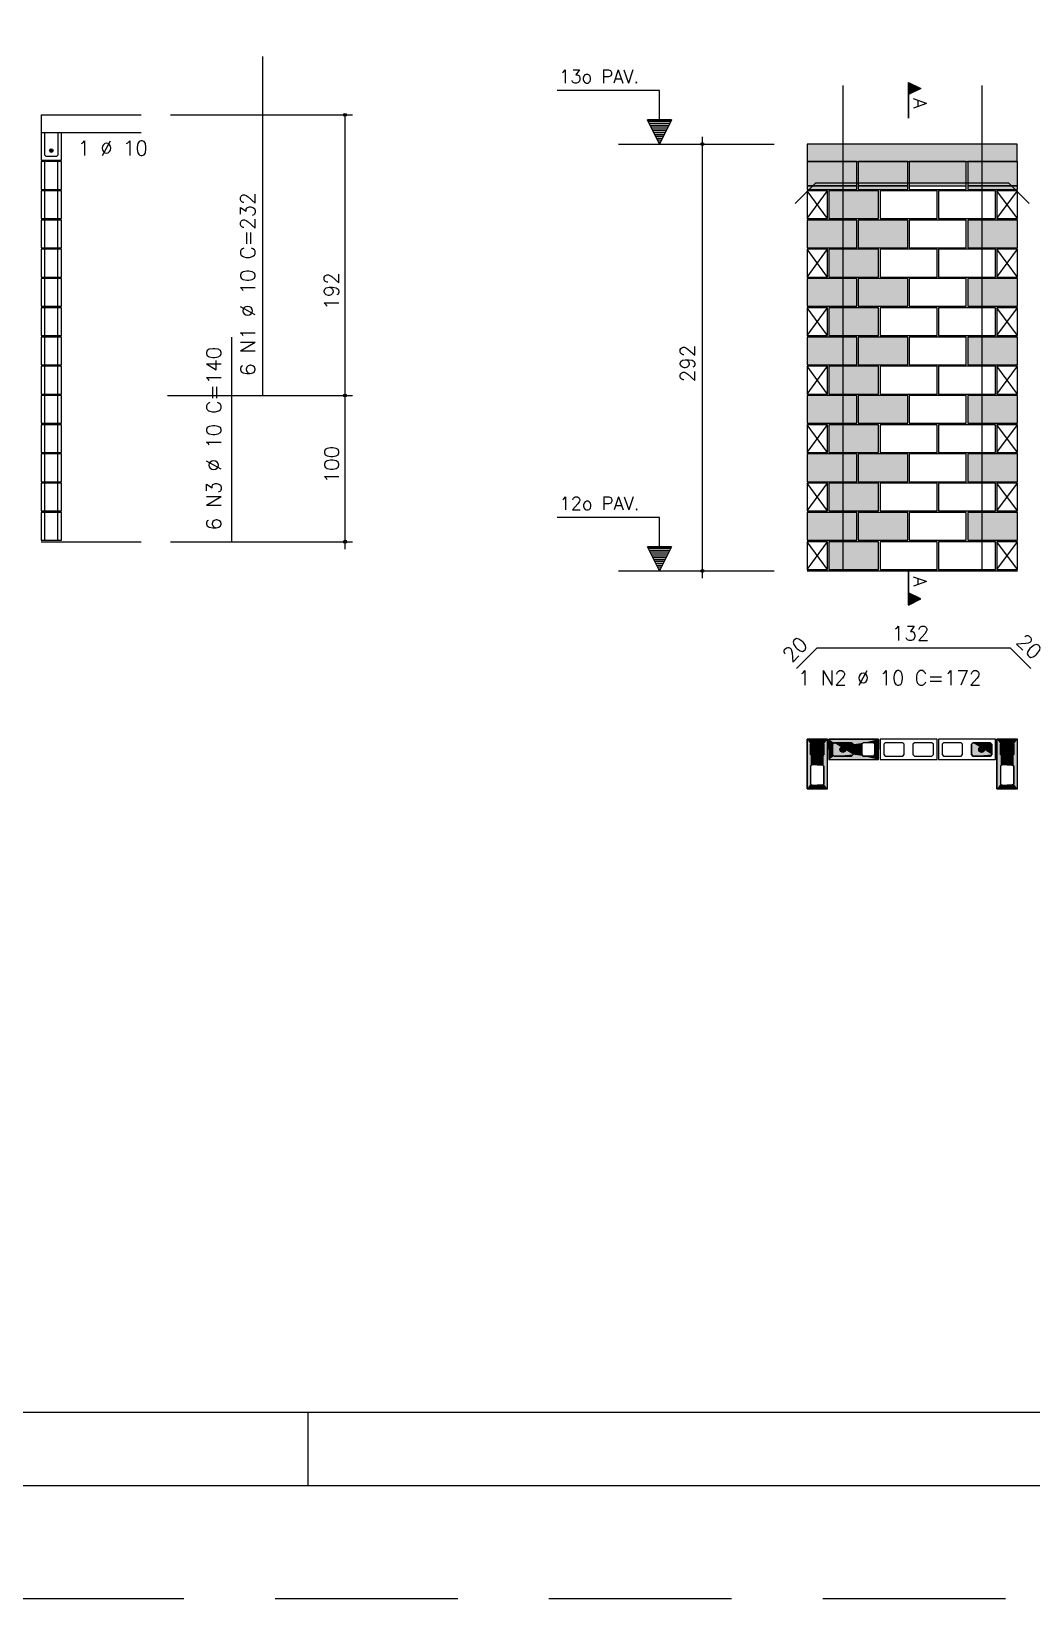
# Model space of a CAD drawing. Extents: x -1.9 to 86, y -1.5 to 61.
# Drawn here: x 17.22 to 30.91, y -1.55 to 19.89 of the extents above; entities that cross this region are included whole.
import ezdxf

# ---------------------------------------------------------------- set-up
doc = ezdxf.new("R2010")
doc.units = 0
doc.header["$MEASUREMENT"] = 0
doc.linetypes.add('HIDDEN', pattern=[0.375, 0.25, -0.125])
doc.layers.get('0').update_dxf_attribs({"linetype": 'CONTINUOUS'})
doc.layers.get('Defpoints').update_dxf_attribs({"linetype": 'CONTINUOUS'})
for name, color, linetype in [('ARQ_FOLHA', 7, 'CONTINUOUS'), ('PENA_01', 1, 'CONTINUOUS'), ('PENA_02', 2, 'CONTINUOUS'), ('PENA_03', 3, 'CONTINUOUS'), ('PENA_05', 5, 'CONTINUOUS'), ('PENA_09', 254, 'CONTINUOUS'), ('PENA_11', 252, 'CONTINUOUS'), ('PENA_21', 100, 'CONTINUOUS')]:
    doc.layers.add(name, color=color, linetype=linetype)
doc.styles.get("Standard").update_dxf_attribs({"font": 'ROMANS.SHX'})

# ---------------------------------------------------------------- blocks, each defined once
blk = doc.blocks.new('FOLHA A1 - 841 X 594')
at = {"layer": 'ARQ_FOLHA', "color": 1}
blk.add_line((-631, 10), (-631, 0), dxfattribs=at)
for points in [[(-841, 0), (0, 0), (0, 594), (-841, 594)], [(-816, 10), (-10, 10), (-10, 584), (-816, 584)]]:
    blk.add_lwpolyline(points, close=True, dxfattribs=at)
at = {"layer": 'Defpoints', "color": 8, "linetype": 'HIDDEN', "ltscale": 100}
blk.add_lwpolyline([(-860.5, 609.5), (-860.5, -15.5), (19.5, -15.5), (19.5, 609.5)], close=True, dxfattribs=at)
blk = doc.blocks.new('*U24')
blk.add_blockref('FOLHA A1 - 841 X 594', (0, 0))

msp = doc.modelspace()

# ---------------------------------------------------------------- linework, layer by layer
at = {"layer": 'PENA_01', "linetype": 'Continuous'}
for p, q in [((25.252842, 18.352325), (27.383706, 18.352325)), ((27.831198, 17.782325), (28.511198, 17.782325)), ((28.531198, 17.782325), (29.211198, 17.782325)), ((29.231198, 17.782325), (30.011198, 17.782325)), ((30.031198, 17.782325), (30.711198, 17.782325)), ((25.252842, 12.512325), (27.383706, 12.512325))]:
    msp.add_line(p, q, dxfattribs=at)
for points in [[(27.881198, 10.140486), (27.881198, 10.000486), (27.901198, 9.980486), (28.041198, 9.980486), (28.061198, 10.000486), (28.061198, 10.140486), (28.041198, 10.160486), (27.901198, 10.160486), (27.881198, 10.140486)], [(28.441198, 10.160486), (28.201198, 10.160486), (28.181198, 10.140486), (28.181198, 10.000486), (28.201198, 9.980486), (28.441198, 9.980486), (28.461198, 10.000486), (28.461198, 10.140486), (28.441198, 10.160486)], [(28.741198, 10.160486), (28.601198, 10.160486), (28.581198, 10.140486), (28.581198, 10.000486), (28.601198, 9.980486), (28.741198, 9.980486), (28.761198, 10.000486), (28.761198, 10.140486), (28.741198, 10.160486)], [(29.161198, 10.140486), (29.141198, 10.160486), (28.901198, 10.160486), (28.881198, 10.140486), (28.881198, 10.000486), (28.901198, 9.980486), (29.141198, 9.980486), (29.161198, 10.000486), (29.161198, 10.140486)], [(29.561198, 10.140486), (29.541198, 10.160486), (29.301198, 10.160486), (29.281198, 10.140486), (29.281198, 10.000486), (29.301198, 9.980486), (29.541198, 9.980486), (29.561198, 10.000486), (29.561198, 10.140486)], [(29.961198, 10.140486), (29.941198, 10.160486), (29.701198, 10.160486), (29.681198, 10.140486), (29.681198, 10.000486), (29.701198, 9.980486), (29.941198, 9.980486), (29.961198, 10.000486), (29.961198, 10.140486)], [(30.361198, 10.140486), (30.341198, 10.160486), (30.101198, 10.160486), (30.081198, 10.140486), (30.081198, 10.000486), (30.101198, 9.980486), (30.341198, 9.980486), (30.361198, 10.000486), (30.361198, 10.140486)], [(30.481198, 10.140486), (30.481198, 10.000486), (30.501198, 9.980486), (30.641198, 9.980486), (30.661198, 10.000486), (30.661198, 10.140486), (30.641198, 10.160486), (30.501198, 10.160486), (30.481198, 10.140486)], [(27.881198, 9.840486), (27.881198, 9.600486), (27.901198, 9.580486), (28.041198, 9.580486), (28.061198, 9.600486), (28.061198, 9.840486), (28.041198, 9.860486), (27.901198, 9.860486), (27.881198, 9.840486)], [(30.481198, 9.840486), (30.481198, 9.600486), (30.501198, 9.580486), (30.641198, 9.580486), (30.661198, 9.600486), (30.661198, 9.840486), (30.641198, 9.860486), (30.501198, 9.860486), (30.481198, 9.840486)]]:
    msp.add_lwpolyline(points, dxfattribs=at)
at = {"layer": 'PENA_02', "linetype": 'Continuous'}
for p, q in [((28.111198, 17.712325), (27.831198, 17.712325)), ((27.831198, 17.712325), (27.831198, 17.332325)), ((28.111198, 17.332325), (28.111198, 17.712325)), ((30.711198, 17.712325), (30.431198, 17.712325)), ((30.431198, 17.712325), (30.431198, 17.332325)), ((30.711198, 17.332325), (30.711198, 17.712325)), ((27.831198, 17.332325), (28.111198, 17.332325)), ((30.431198, 17.332325), (30.711198, 17.332325)), ((28.111198, 16.912325), (27.831198, 16.912325)), ((27.831198, 16.912325), (27.831198, 16.532325)), ((28.111198, 16.532325), (28.111198, 16.912325)), ((30.711198, 16.912325), (30.431198, 16.912325)), ((30.431198, 16.912325), (30.431198, 16.532325)), ((30.711198, 16.532325), (30.711198, 16.912325)), ((27.831198, 16.532325), (28.111198, 16.532325)), ((30.431198, 16.532325), (30.711198, 16.532325)), ((28.111198, 16.112325), (27.831198, 16.112325)), ((27.831198, 16.112325), (27.831198, 15.732325)), ((28.111198, 15.732325), (28.111198, 16.112325)), ((30.711198, 16.112325), (30.431198, 16.112325)), ((30.431198, 16.112325), (30.431198, 15.732325)), ((30.711198, 15.732325), (30.711198, 16.112325)), ((27.831198, 15.732325), (28.111198, 15.732325)), ((30.431198, 15.732325), (30.711198, 15.732325)), ((28.111198, 15.312325), (27.831198, 15.312325)), ((27.831198, 15.312325), (27.831198, 14.932325)), ((28.111198, 14.932325), (28.111198, 15.312325)), ((30.711198, 15.312325), (30.431198, 15.312325)), ((30.431198, 15.312325), (30.431198, 14.932325)), ((30.711198, 14.932325), (30.711198, 15.312325)), ((27.831198, 14.932325), (28.111198, 14.932325)), ((30.431198, 14.932325), (30.711198, 14.932325)), ((28.111198, 14.512325), (27.831198, 14.512325)), ((27.831198, 14.512325), (27.831198, 14.132325)), ((28.111198, 14.132325), (28.111198, 14.512325)), ((30.711198, 14.512325), (30.431198, 14.512325)), ((30.431198, 14.512325), (30.431198, 14.132325)), ((30.711198, 14.132325), (30.711198, 14.512325)), ((27.831198, 14.132325), (28.111198, 14.132325)), ((30.431198, 14.132325), (30.711198, 14.132325)), ((28.111198, 13.712325), (27.831198, 13.712325)), ((27.831198, 13.712325), (27.831198, 13.332325)), ((28.111198, 13.332325), (28.111198, 13.712325)), ((30.711198, 13.712325), (30.431198, 13.712325)), ((30.431198, 13.712325), (30.431198, 13.332325)), ((30.711198, 13.332325), (30.711198, 13.712325)), ((27.831198, 13.332325), (28.111198, 13.332325)), ((30.431198, 13.332325), (30.711198, 13.332325)), ((28.111198, 12.912325), (27.831198, 12.912325)), ((27.831198, 12.912325), (27.831198, 12.532325)), ((28.111198, 12.532325), (28.111198, 12.912325)), ((30.711198, 12.912325), (30.431198, 12.912325)), ((30.431198, 12.912325), (30.431198, 12.532325)), ((30.711198, 12.532325), (30.711198, 12.912325)), ((27.831198, 12.532325), (28.111198, 12.532325)), ((27.831198, 12.512325), (30.711198, 12.512325)), ((30.431198, 12.532325), (30.711198, 12.532325))]:
    msp.add_line(p, q, dxfattribs=at)
for points in [[(27.831198, 18.112325), (30.708246, 18.112325), (30.708246, 18.352325), (27.831198, 18.352325), (27.831198, 18.112325)], [(27.831198, 17.732325), (28.511198, 17.732325), (28.511198, 18.112325), (27.831198, 18.112325), (27.831198, 17.732325)], [(28.531198, 17.732325), (29.211198, 17.732325), (29.211198, 18.112325), (28.531198, 18.112325), (28.531198, 17.732325)], [(29.231198, 17.732325), (30.011198, 17.732325), (30.011198, 18.112325), (29.231198, 18.112325), (29.231198, 17.732325)], [(30.031198, 17.732325), (30.711198, 17.732325), (30.711198, 18.112325), (30.031198, 18.112325), (30.031198, 17.732325)], [(28.131198, 17.332325), (28.811198, 17.332325), (28.811198, 17.712325), (28.131198, 17.712325), (28.131198, 17.332325)], [(28.831198, 17.332325), (29.611198, 17.332325), (29.611198, 17.712325), (28.831198, 17.712325), (28.831198, 17.332325)], [(29.631198, 17.332325), (30.411198, 17.332325), (30.411198, 17.712325), (29.631198, 17.712325), (29.631198, 17.332325)], [(27.831198, 16.932325), (28.511198, 16.932325), (28.511198, 17.312325), (27.831198, 17.312325), (27.831198, 16.932325)], [(28.531198, 16.932325), (29.211198, 16.932325), (29.211198, 17.312325), (28.531198, 17.312325), (28.531198, 16.932325)], [(29.231198, 16.932325), (30.011198, 16.932325), (30.011198, 17.312325), (29.231198, 17.312325), (29.231198, 16.932325)], [(30.031198, 16.932325), (30.711198, 16.932325), (30.711198, 17.312325), (30.031198, 17.312325), (30.031198, 16.932325)], [(28.131198, 16.532325), (28.811198, 16.532325), (28.811198, 16.912325), (28.131198, 16.912325), (28.131198, 16.532325)], [(28.831198, 16.532325), (29.611198, 16.532325), (29.611198, 16.912325), (28.831198, 16.912325), (28.831198, 16.532325)], [(29.631198, 16.532325), (30.411198, 16.532325), (30.411198, 16.912325), (29.631198, 16.912325), (29.631198, 16.532325)], [(27.831198, 16.132325), (28.511198, 16.132325), (28.511198, 16.512325), (27.831198, 16.512325), (27.831198, 16.132325)], [(28.531198, 16.132325), (29.211198, 16.132325), (29.211198, 16.512325), (28.531198, 16.512325), (28.531198, 16.132325)], [(29.231198, 16.132325), (30.011198, 16.132325), (30.011198, 16.512325), (29.231198, 16.512325), (29.231198, 16.132325)], [(30.031198, 16.132325), (30.711198, 16.132325), (30.711198, 16.512325), (30.031198, 16.512325), (30.031198, 16.132325)], [(28.131198, 15.732325), (28.811198, 15.732325), (28.811198, 16.112325), (28.131198, 16.112325), (28.131198, 15.732325)], [(28.831198, 15.732325), (29.611198, 15.732325), (29.611198, 16.112325), (28.831198, 16.112325), (28.831198, 15.732325)], [(29.631198, 15.732325), (30.411198, 15.732325), (30.411198, 16.112325), (29.631198, 16.112325), (29.631198, 15.732325)], [(27.831198, 15.332325), (28.511198, 15.332325), (28.511198, 15.712325), (27.831198, 15.712325), (27.831198, 15.332325)], [(28.531198, 15.332325), (29.211198, 15.332325), (29.211198, 15.712325), (28.531198, 15.712325), (28.531198, 15.332325)], [(29.231198, 15.332325), (30.011198, 15.332325), (30.011198, 15.712325), (29.231198, 15.712325), (29.231198, 15.332325)], [(30.031198, 15.332325), (30.711198, 15.332325), (30.711198, 15.712325), (30.031198, 15.712325), (30.031198, 15.332325)], [(28.131198, 14.932325), (28.811198, 14.932325), (28.811198, 15.312325), (28.131198, 15.312325), (28.131198, 14.932325)], [(28.831198, 14.932325), (29.611198, 14.932325), (29.611198, 15.312325), (28.831198, 15.312325), (28.831198, 14.932325)], [(29.631198, 14.932325), (30.411198, 14.932325), (30.411198, 15.312325), (29.631198, 15.312325), (29.631198, 14.932325)], [(27.831198, 14.532325), (28.511198, 14.532325), (28.511198, 14.912325), (27.831198, 14.912325), (27.831198, 14.532325)], [(28.531198, 14.532325), (29.211198, 14.532325), (29.211198, 14.912325), (28.531198, 14.912325), (28.531198, 14.532325)], [(29.231198, 14.532325), (30.011198, 14.532325), (30.011198, 14.912325), (29.231198, 14.912325), (29.231198, 14.532325)], [(30.031198, 14.532325), (30.711198, 14.532325), (30.711198, 14.912325), (30.031198, 14.912325), (30.031198, 14.532325)], [(28.131198, 14.132325), (28.811198, 14.132325), (28.811198, 14.512325), (28.131198, 14.512325), (28.131198, 14.132325)], [(28.831198, 14.132325), (29.611198, 14.132325), (29.611198, 14.512325), (28.831198, 14.512325), (28.831198, 14.132325)], [(29.631198, 14.132325), (30.411198, 14.132325), (30.411198, 14.512325), (29.631198, 14.512325), (29.631198, 14.132325)], [(27.831198, 13.732325), (28.511198, 13.732325), (28.511198, 14.112325), (27.831198, 14.112325), (27.831198, 13.732325)], [(28.531198, 13.732325), (29.211198, 13.732325), (29.211198, 14.112325), (28.531198, 14.112325), (28.531198, 13.732325)], [(29.231198, 13.732325), (30.011198, 13.732325), (30.011198, 14.112325), (29.231198, 14.112325), (29.231198, 13.732325)], [(30.031198, 13.732325), (30.711198, 13.732325), (30.711198, 14.112325), (30.031198, 14.112325), (30.031198, 13.732325)], [(28.131198, 13.332325), (28.811198, 13.332325), (28.811198, 13.712325), (28.131198, 13.712325), (28.131198, 13.332325)], [(28.831198, 13.332325), (29.611198, 13.332325), (29.611198, 13.712325), (28.831198, 13.712325), (28.831198, 13.332325)], [(29.631198, 13.332325), (30.411198, 13.332325), (30.411198, 13.712325), (29.631198, 13.712325), (29.631198, 13.332325)], [(27.831198, 12.932325), (28.511198, 12.932325), (28.511198, 13.312325), (27.831198, 13.312325), (27.831198, 12.932325)], [(28.531198, 12.932325), (29.211198, 12.932325), (29.211198, 13.312325), (28.531198, 13.312325), (28.531198, 12.932325)], [(29.231198, 12.932325), (30.011198, 12.932325), (30.011198, 13.312325), (29.231198, 13.312325), (29.231198, 12.932325)], [(30.031198, 12.932325), (30.711198, 12.932325), (30.711198, 13.312325), (30.031198, 13.312325), (30.031198, 12.932325)], [(28.131198, 12.532325), (28.811198, 12.532325), (28.811198, 12.912325), (28.131198, 12.912325), (28.131198, 12.532325)], [(28.831198, 12.532325), (29.611198, 12.532325), (29.611198, 12.912325), (28.831198, 12.912325), (28.831198, 12.532325)], [(29.631198, 12.532325), (30.411198, 12.532325), (30.411198, 12.912325), (29.631198, 12.912325), (29.631198, 12.532325)], [(27.831198, 10.210486), (27.831198, 9.530486), (28.111198, 9.530486), (28.111198, 10.210486), (27.831198, 10.210486)], [(28.811198, 10.210486), (28.131198, 10.210486), (28.131198, 9.930486), (28.811198, 9.930486), (28.811198, 10.210486)], [(29.611198, 10.210486), (28.831198, 10.210486), (28.831198, 9.930486), (29.611198, 9.930486), (29.611198, 10.210486)], [(30.411198, 10.210486), (29.631198, 10.210486), (29.631198, 9.930486), (30.411198, 9.930486), (30.411198, 10.210486)], [(30.431198, 10.210486), (30.431198, 9.530486), (30.711198, 9.530486), (30.711198, 10.210486), (30.431198, 10.210486)]]:
    msp.add_lwpolyline(points, dxfattribs=at)
for centre, radius in [((21.509159, 18.752325), 0.02), ((21.509159, 18.752325), 0.01), ((26.398988, 18.352325), 0.02), ((26.398988, 18.352325), 0.01), ((21.509159, 14.912325), 0.02), ((21.509159, 14.912325), 0.01), ((21.509159, 12.912325), 0.02), ((21.509159, 12.912325), 0.01), ((26.398988, 12.512325), 0.02), ((26.398988, 12.512325), 0.01)]:
    msp.add_circle(centre, radius, dxfattribs=at)
at = {"layer": 'PENA_03', "linetype": 'Continuous'}
for p, q in [((25.811841, 19.084191), (24.411841, 19.084191)), ((25.811841, 18.684191), (25.811841, 19.084191)), ((25.813241, 18.684191), (25.813241, 19.085591)), ((29.221198, 18.708682), (29.221198, 19.195064)), ((29.221198, 19.195064), (29.387131, 19.112098)), ((29.221893, 19.193936), (29.38557, 19.112098)), ((29.387131, 19.112098), (29.221893, 19.029479)), ((29.221894, 19.193936), (29.221894, 19.030259)), ((29.38557, 19.112098), (29.221894, 19.030259)), ((29.233962, 19.188682), (29.233962, 19.035513)), ((29.246726, 19.1823), (29.246726, 19.041895)), ((29.25949, 19.175918), (29.25949, 19.048277)), ((29.272254, 19.169536), (29.272254, 19.054659)), ((29.285018, 19.163154), (29.285018, 19.061041)), ((29.297782, 19.156772), (29.297782, 19.067423)), ((29.310546, 19.15039), (29.310546, 19.073805)), ((29.32331, 19.144008), (29.32331, 19.080187)), ((29.336074, 19.137626), (29.336074, 19.086569)), ((29.348838, 19.131244), (29.348838, 19.092951)), ((29.361603, 19.124862), (29.361603, 19.099333)), ((29.374367, 19.11848), (29.374367, 19.105716)), ((29.221894, 19.029479), (29.221894, 18.708682)), ((17.349164, 18.752325), (17.349164, 18.132325)), ((17.349164, 18.752325), (18.719843, 18.752325)), ((19.119843, 18.752325), (21.609159, 18.752325)), ((21.509159, 12.811793), (21.509159, 18.752325)), ((25.812541, 18.352325), (25.646608, 18.684191)), ((25.646608, 18.684191), (25.811841, 18.684191)), ((25.812541, 18.355447), (25.648864, 18.682799)), ((25.976217, 18.682799), (25.648864, 18.682799)), ((25.96571, 18.658663), (25.659371, 18.658663)), ((25.978474, 18.684191), (25.812541, 18.352325)), ((25.976217, 18.6828), (25.812541, 18.355447)), ((25.813241, 18.684191), (25.978474, 18.684191)), ((17.349164, 18.512325), (18.719843, 18.512325)), ((25.952946, 18.633135), (25.672136, 18.633135)), ((25.940182, 18.607607), (25.6849, 18.607607)), ((25.927417, 18.582079), (25.697664, 18.582079)), ((25.914653, 18.55655), (25.710428, 18.55655)), ((25.901889, 18.531022), (25.723192, 18.531022)), ((25.889125, 18.505494), (25.735956, 18.505494)), ((25.876361, 18.479966), (25.74872, 18.479966)), ((25.863597, 18.454438), (25.761484, 18.454438)), ((26.398988, 12.411793), (26.398988, 18.452325)), ((25.850833, 18.42891), (25.774248, 18.42891)), ((25.838069, 18.403381), (25.787012, 18.403381)), ((25.825305, 18.377853), (25.799777, 18.377853)), ((17.399164, 17.732325), (17.399164, 18.112325)), ((17.579164, 17.732325), (17.579164, 18.112325)), ((17.399164, 17.332325), (17.399164, 17.712325)), ((17.579164, 17.332325), (17.579164, 17.712325)), ((27.831198, 17.332325), (28.111198, 17.712325)), ((28.111198, 17.332325), (27.831198, 17.712325)), ((30.431198, 17.332325), (30.711198, 17.712325)), ((30.711198, 17.332325), (30.431198, 17.712325)), ((17.399164, 16.932325), (17.399164, 17.312325)), ((17.579164, 16.932325), (17.579164, 17.312325)), ((17.399164, 16.532325), (17.399164, 16.912325)), ((17.579164, 16.532325), (17.579164, 16.912325)), ((27.831198, 16.532325), (28.111198, 16.912325)), ((28.111198, 16.532325), (27.831198, 16.912325)), ((30.431198, 16.532325), (30.711198, 16.912325)), ((30.711198, 16.532325), (30.431198, 16.912325)), ((17.399164, 16.132325), (17.399164, 16.512325)), ((17.579164, 16.132325), (17.579164, 16.512325)), ((17.399164, 15.732325), (17.399164, 16.112325)), ((17.579164, 15.732325), (17.579164, 16.112325)), ((27.831198, 15.732325), (28.111198, 16.112325)), ((28.111198, 15.732325), (27.831198, 16.112325)), ((30.431198, 15.732325), (30.711198, 16.112325)), ((30.711198, 15.732325), (30.431198, 16.112325)), ((17.399164, 15.332325), (17.399164, 15.712325)), ((17.579164, 15.332325), (17.579164, 15.712325)), ((17.399164, 14.932325), (17.399164, 15.312325)), ((17.579164, 14.932325), (17.579164, 15.312325)), ((27.831198, 14.932325), (28.111198, 15.312325)), ((28.111198, 14.932325), (27.831198, 15.312325)), ((30.431198, 14.932325), (30.711198, 15.312325)), ((30.711198, 14.932325), (30.431198, 15.312325)), ((17.399164, 14.532325), (17.399164, 14.912325)), ((17.579164, 14.532325), (17.579164, 14.912325)), ((19.077912, 14.912325), (21.609159, 14.912325)), ((17.399164, 14.132325), (17.399164, 14.512325)), ((17.579164, 14.132325), (17.579164, 14.512325)), ((27.831198, 14.132325), (28.111198, 14.512325)), ((28.111198, 14.132325), (27.831198, 14.512325)), ((30.431198, 14.132325), (30.711198, 14.512325)), ((30.711198, 14.132325), (30.431198, 14.512325)), ((17.399164, 13.732325), (17.399164, 14.112325)), ((17.579164, 13.732325), (17.579164, 14.112325)), ((17.399164, 13.332325), (17.399164, 13.712325)), ((17.579164, 13.332325), (17.579164, 13.712325)), ((27.831198, 13.332325), (28.111198, 13.712325)), ((28.111198, 13.332325), (27.831198, 13.712325)), ((30.431198, 13.332325), (30.711198, 13.712325)), ((30.711198, 13.332325), (30.431198, 13.712325)), ((17.399164, 12.932325), (17.399164, 13.312325)), ((17.579164, 12.932325), (17.579164, 13.312325)), ((25.811841, 13.244191), (24.411841, 13.244191)), ((25.811841, 12.844191), (25.811841, 13.244191)), ((25.813241, 12.844191), (25.813241, 13.245591)), ((17.349164, 12.912325), (18.719843, 12.912325)), ((19.119843, 12.912325), (21.609159, 12.912325)), ((27.831198, 12.532325), (28.111198, 12.912325)), ((28.111198, 12.532325), (27.831198, 12.912325)), ((30.431198, 12.532325), (30.711198, 12.912325)), ((30.711198, 12.532325), (30.431198, 12.912325)), ((25.812541, 12.512325), (25.646608, 12.844191)), ((25.646608, 12.844191), (25.811841, 12.844191)), ((25.812541, 12.515447), (25.648864, 12.842799)), ((25.976217, 12.842799), (25.648864, 12.842799)), ((25.96571, 12.818663), (25.659371, 12.818663)), ((25.952946, 12.793135), (25.672136, 12.793135)), ((25.940182, 12.767607), (25.6849, 12.767607)), ((25.927417, 12.742079), (25.697664, 12.742079)), ((25.914653, 12.71655), (25.710428, 12.71655)), ((25.901889, 12.691022), (25.723192, 12.691022)), ((25.889125, 12.665494), (25.735956, 12.665494)), ((25.978474, 12.844191), (25.812541, 12.512325)), ((25.976217, 12.8428), (25.812541, 12.515447)), ((25.813241, 12.844191), (25.978474, 12.844191)), ((25.876361, 12.639966), (25.74872, 12.639966)), ((25.863597, 12.614438), (25.761484, 12.614438)), ((25.850833, 12.58891), (25.774248, 12.58891)), ((25.838069, 12.563381), (25.787012, 12.563381)), ((25.825305, 12.537853), (25.799777, 12.537853)), ((29.221198, 12.532325), (29.221198, 12.045943)), ((29.221894, 12.211528), (29.221894, 12.532325)), ((29.221198, 12.045943), (29.387131, 12.128909)), ((29.387131, 12.128909), (29.221893, 12.211528)), ((29.221893, 12.047071), (29.38557, 12.128909)), ((29.221894, 12.047071), (29.221894, 12.210748)), ((29.38557, 12.128909), (29.221894, 12.210748)), ((29.233962, 12.052325), (29.233962, 12.205494)), ((29.246726, 12.058707), (29.246726, 12.199112)), ((29.25949, 12.065089), (29.25949, 12.19273)), ((29.272254, 12.071471), (29.272254, 12.186348)), ((29.285018, 12.077853), (29.285018, 12.179966)), ((29.297782, 12.084235), (29.297782, 12.173584)), ((29.310546, 12.090617), (29.310546, 12.167202)), ((29.32331, 12.096999), (29.32331, 12.16082)), ((29.336074, 12.103381), (29.336074, 12.154438)), ((29.348838, 12.109763), (29.348838, 12.148056)), ((29.361603, 12.116145), (29.361603, 12.141674)), ((29.374367, 12.122527), (29.374367, 12.135291))]:
    msp.add_line(p, q, dxfattribs=at)
for points in [[(17.349164, 18.132325), (17.629164, 18.132325), (17.629164, 18.512325)], [(17.579164, 18.512325), (17.579164, 18.202325), (17.559164, 18.182325), (17.419164, 18.182325), (17.399164, 18.202325), (17.399164, 18.512325)], [(17.349164, 17.732325), (17.629164, 17.732325), (17.629164, 18.112325), (17.349164, 18.112325), (17.349164, 17.732325)], [(17.349164, 17.332325), (17.629164, 17.332325), (17.629164, 17.712325), (17.349164, 17.712325), (17.349164, 17.332325)], [(17.349164, 16.932325), (17.629164, 16.932325), (17.629164, 17.312325), (17.349164, 17.312325), (17.349164, 16.932325)], [(17.349164, 16.532325), (17.629164, 16.532325), (17.629164, 16.912325), (17.349164, 16.912325), (17.349164, 16.532325)], [(17.349164, 16.132325), (17.629164, 16.132325), (17.629164, 16.512325), (17.349164, 16.512325), (17.349164, 16.132325)], [(17.349164, 15.732325), (17.629164, 15.732325), (17.629164, 16.112325), (17.349164, 16.112325), (17.349164, 15.732325)], [(17.349164, 15.332325), (17.629164, 15.332325), (17.629164, 15.712325), (17.349164, 15.712325), (17.349164, 15.332325)], [(17.349164, 14.932325), (17.629164, 14.932325), (17.629164, 15.312325), (17.349164, 15.312325), (17.349164, 14.932325)], [(17.349164, 14.532325), (17.629164, 14.532325), (17.629164, 14.912325), (17.349164, 14.912325), (17.349164, 14.532325)], [(17.349164, 14.132325), (17.629164, 14.132325), (17.629164, 14.512325), (17.349164, 14.512325), (17.349164, 14.132325)], [(17.349164, 13.732325), (17.629164, 13.732325), (17.629164, 14.112325), (17.349164, 14.112325), (17.349164, 13.732325)], [(17.349164, 13.332325), (17.629164, 13.332325), (17.629164, 13.712325), (17.349164, 13.712325), (17.349164, 13.332325)], [(17.349164, 12.932325), (17.629164, 12.932325), (17.629164, 13.312325), (17.349164, 13.312325), (17.349164, 12.932325)], [(28.041198, 10.160486), (28.061198, 10.140486), (28.061198, 10.000486), (28.041198, 9.980486), (27.901198, 9.980486), (27.881198, 10.000486), (27.881198, 10.140486), (27.901198, 10.160486), (28.041198, 10.160486)], [(28.461198, 10.000486), (28.441198, 9.980486), (28.201198, 9.980486), (28.181198, 10.000486), (28.181198, 10.140486), (28.201198, 10.160486), (28.441198, 10.160486), (28.461198, 10.140486), (28.461198, 10.000486)], [(30.361198, 10.000486), (30.341198, 9.980486), (30.101198, 9.980486), (30.081198, 10.000486), (30.081198, 10.140486), (30.101198, 10.160486), (30.341198, 10.160486), (30.361198, 10.140486), (30.361198, 10.000486)], [(30.641198, 10.160486), (30.661198, 10.140486), (30.661198, 10.000486), (30.641198, 9.980486), (30.501198, 9.980486), (30.481198, 10.000486), (30.481198, 10.140486), (30.501198, 10.160486), (30.641198, 10.160486)]]:
    msp.add_lwpolyline(points, dxfattribs=at)
for centre, radius in [((17.488713, 18.263315), 0.025), ((27.971198, 10.070486), 0.04), ((28.321198, 10.070486), 0.04), ((30.221198, 10.070486), 0.04), ((30.571198, 10.070486), 0.04)]:
    msp.add_circle(centre, radius, dxfattribs=at)
for points in [[(17.513713, 18.263315), (17.476213, 18.284966), (17.46522, 18.271866)], [(17.513713, 18.263315), (17.46522, 18.271866), (17.46522, 18.254765)], [(17.513713, 18.263315), (17.46522, 18.254765), (17.476213, 18.241665)], [(17.513713, 18.263315), (17.493054, 18.287935), (17.476213, 18.284966)], [(17.513713, 18.263315), (17.476213, 18.241665), (17.493054, 18.238695)], [(17.513713, 18.263315), (17.507864, 18.279385), (17.493054, 18.287935)], [(17.513713, 18.263315), (17.493054, 18.238695), (17.507864, 18.247245)], [(17.513713, 18.263315), (17.507864, 18.247245), (17.513713, 18.263315)], [(28.011198, 10.070486), (27.951198, 10.105127), (27.93361, 10.084167)], [(28.011198, 10.070486), (27.93361, 10.084167), (27.93361, 10.056805)], [(28.011198, 10.070486), (27.978144, 10.109878), (27.951198, 10.105127)], [(28.011198, 10.070486), (28.00184, 10.096197), (27.978144, 10.109878)], [(28.361198, 10.070486), (28.301198, 10.105127), (28.28361, 10.084167)], [(28.361198, 10.070486), (28.28361, 10.084167), (28.28361, 10.056805)], [(28.361198, 10.070486), (28.328144, 10.109878), (28.301198, 10.105127)], [(28.361198, 10.070486), (28.35184, 10.096197), (28.328144, 10.109878)], [(30.261198, 10.070486), (30.201198, 10.105127), (30.18361, 10.084167)], [(30.261198, 10.070486), (30.18361, 10.084167), (30.18361, 10.056805)], [(30.261198, 10.070486), (30.228144, 10.109878), (30.201198, 10.105127)], [(30.261198, 10.070486), (30.25184, 10.096197), (30.228144, 10.109878)], [(30.611198, 10.070486), (30.551198, 10.105127), (30.53361, 10.084167)], [(30.611198, 10.070486), (30.53361, 10.084167), (30.53361, 10.056805)], [(30.611198, 10.070486), (30.578144, 10.109878), (30.551198, 10.105127)], [(30.611198, 10.070486), (30.60184, 10.096197), (30.578144, 10.109878)], [(28.011198, 10.070486), (27.93361, 10.056805), (27.951198, 10.035845)], [(28.011198, 10.070486), (27.951198, 10.035845), (27.978144, 10.031094)], [(28.011198, 10.070486), (27.978144, 10.031094), (28.00184, 10.044774)], [(28.011198, 10.070486), (28.00184, 10.044774), (28.011198, 10.070486)], [(28.361198, 10.070486), (28.28361, 10.056805), (28.301198, 10.035845)], [(28.361198, 10.070486), (28.301198, 10.035845), (28.328144, 10.031094)], [(28.361198, 10.070486), (28.328144, 10.031094), (28.35184, 10.044774)], [(28.361198, 10.070486), (28.35184, 10.044774), (28.361198, 10.070486)], [(30.261198, 10.070486), (30.18361, 10.056805), (30.201198, 10.035845)], [(30.261198, 10.070486), (30.201198, 10.035845), (30.228144, 10.031094)], [(30.261198, 10.070486), (30.228144, 10.031094), (30.25184, 10.044774)], [(30.261198, 10.070486), (30.25184, 10.044774), (30.261198, 10.070486)], [(30.611198, 10.070486), (30.53361, 10.056805), (30.551198, 10.035845)], [(30.611198, 10.070486), (30.551198, 10.035845), (30.578144, 10.031094)], [(30.611198, 10.070486), (30.578144, 10.031094), (30.60184, 10.044774)], [(30.611198, 10.070486), (30.60184, 10.044774), (30.611198, 10.070486)]]:
    msp.add_solid(points, dxfattribs=at)
at = {"layer": 'PENA_05', "linetype": 'Continuous'}
for p, q in [((20.385409, 14.909403), (20.385409, 19.552325)), ((27.668329, 17.539415), (27.951171, 17.822258)), ((27.951171, 17.822258), (30.591001, 17.822372)), ((30.591001, 17.822372), (30.873844, 17.539529)), ((19.959485, 12.912325), (19.959485, 15.712325)), ((27.688355, 11.175489), (27.971198, 11.458332)), ((27.971198, 11.458332), (30.611028, 11.458446)), ((30.611028, 11.458446), (30.893871, 11.175603))]:
    msp.add_line(p, q, dxfattribs=at)
for points in [[(28.322497, 19.152325), (28.322497, 12.512325)], [(30.222413, 19.152325), (30.222413, 12.512325)]]:
    msp.add_lwpolyline(points, dxfattribs=at)
at = {"layer": 'PENA_09', "linetype": 'Continuous'}
for points in [[(27.831198, 17.782325), (28.511198, 17.782325), (28.511198, 18.112325), (27.831198, 18.112325), (27.831198, 17.782325)], [(28.531198, 17.782325), (29.211198, 17.782325), (29.211198, 18.112325), (28.531198, 18.112325), (28.531198, 17.782325)], [(29.231198, 17.782325), (30.011198, 17.782325), (30.011198, 18.112325), (29.231198, 18.112325), (29.231198, 17.782325)], [(30.031198, 17.782325), (30.711198, 17.782325), (30.711198, 18.112325), (30.031198, 18.112325), (30.031198, 17.782325)]]:
    msp.add_lwpolyline(points, dxfattribs=at)
for points in [[(27.831198, 17.782325), (28.511198, 17.782325), (28.511198, 18.112325)], [(27.831198, 17.782325), (28.511198, 18.112325), (27.831198, 18.112325)], [(27.831198, 17.782325), (27.831198, 18.112325), (27.831198, 17.782325)], [(28.531198, 17.782325), (29.211198, 17.782325), (29.211198, 18.112325)], [(28.531198, 17.782325), (29.211198, 18.112325), (28.531198, 18.112325)], [(28.531198, 17.782325), (28.531198, 18.112325), (28.531198, 17.782325)], [(29.231198, 17.782325), (30.011198, 17.782325), (30.011198, 18.112325)], [(29.231198, 17.782325), (30.011198, 18.112325), (29.231198, 18.112325)], [(29.231198, 17.782325), (29.231198, 18.112325), (29.231198, 17.782325)], [(30.031198, 17.782325), (30.711198, 17.782325), (30.711198, 18.112325)], [(30.031198, 17.782325), (30.711198, 18.112325), (30.031198, 18.112325)], [(30.031198, 17.782325), (30.031198, 18.112325), (30.031198, 17.782325)]]:
    msp.add_solid(points, dxfattribs=at)
at = {"layer": 'PENA_11', "linetype": 'Continuous'}
for points in [[(27.831198, 18.112325), (30.708246, 18.112325), (30.708246, 18.352325)], [(27.831198, 18.112325), (30.708246, 18.352325), (27.831198, 18.352325)], [(27.831198, 18.112325), (27.831198, 18.352325), (27.831198, 18.112325)], [(28.041198, 10.160486), (27.901198, 9.980486), (27.881198, 10.000486)], [(28.041198, 10.160486), (27.881198, 10.000486), (27.881198, 10.140486)], [(28.041198, 10.160486), (27.881198, 10.140486), (27.901198, 10.160486)], [(28.041198, 10.160486), (28.041198, 9.980486), (27.901198, 9.980486)], [(28.041198, 10.160486), (27.901198, 10.160486), (28.041198, 10.160486)], [(28.041198, 10.160486), (28.061198, 10.140486), (28.061198, 10.000486)], [(28.041198, 10.160486), (28.061198, 10.000486), (28.041198, 9.980486)], [(28.461198, 10.000486), (28.181198, 10.140486), (28.201198, 10.160486)], [(28.461198, 10.000486), (28.181198, 10.000486), (28.181198, 10.140486)], [(28.461198, 10.000486), (28.201198, 10.160486), (28.441198, 10.160486)], [(28.461198, 10.000486), (28.441198, 10.160486), (28.461198, 10.140486)], [(28.461198, 10.000486), (28.461198, 10.140486), (28.461198, 10.000486)], [(30.361198, 10.000486), (30.081198, 10.140486), (30.101198, 10.160486)], [(30.361198, 10.000486), (30.081198, 10.000486), (30.081198, 10.140486)], [(30.361198, 10.000486), (30.101198, 10.160486), (30.341198, 10.160486)], [(30.361198, 10.000486), (30.341198, 10.160486), (30.361198, 10.140486)], [(30.361198, 10.000486), (30.361198, 10.140486), (30.361198, 10.000486)], [(30.641198, 10.160486), (30.501198, 9.980486), (30.481198, 10.000486)], [(30.641198, 10.160486), (30.481198, 10.000486), (30.481198, 10.140486)], [(30.641198, 10.160486), (30.481198, 10.140486), (30.501198, 10.160486)], [(30.641198, 10.160486), (30.641198, 9.980486), (30.501198, 9.980486)], [(30.641198, 10.160486), (30.501198, 10.160486), (30.641198, 10.160486)], [(30.641198, 10.160486), (30.661198, 10.140486), (30.661198, 10.000486)], [(30.641198, 10.160486), (30.661198, 10.000486), (30.641198, 9.980486)], [(28.461198, 10.000486), (28.201198, 9.980486), (28.181198, 10.000486)], [(28.461198, 10.000486), (28.441198, 9.980486), (28.201198, 9.980486)], [(30.361198, 10.000486), (30.101198, 9.980486), (30.081198, 10.000486)], [(30.361198, 10.000486), (30.341198, 9.980486), (30.101198, 9.980486)]]:
    msp.add_solid(points, dxfattribs=at)
at = {"layer": 'PENA_21', "linetype": 'Continuous'}
for points in [[(27.831198, 17.732325), (28.511198, 17.732325), (28.511198, 17.782325), (27.831198, 17.782325), (27.831198, 17.732325)], [(28.131198, 17.332325), (28.811198, 17.332325), (28.811198, 17.712325), (28.131198, 17.712325), (28.131198, 17.332325)], [(28.531198, 17.732325), (29.211198, 17.732325), (29.211198, 17.782325), (28.531198, 17.782325), (28.531198, 17.732325)], [(30.031198, 17.732325), (30.711198, 17.732325), (30.711198, 17.782325), (30.031198, 17.782325), (30.031198, 17.732325)], [(27.831198, 16.932325), (28.511198, 16.932325), (28.511198, 17.312325), (27.831198, 17.312325), (27.831198, 16.932325)], [(28.531198, 16.932325), (29.211198, 16.932325), (29.211198, 17.312325), (28.531198, 17.312325), (28.531198, 16.932325)], [(30.031198, 16.932325), (30.711198, 16.932325), (30.711198, 17.312325), (30.031198, 17.312325), (30.031198, 16.932325)], [(28.131198, 16.532325), (28.811198, 16.532325), (28.811198, 16.912325), (28.131198, 16.912325), (28.131198, 16.532325)], [(27.831198, 16.132325), (28.511198, 16.132325), (28.511198, 16.512325), (27.831198, 16.512325), (27.831198, 16.132325)], [(28.531198, 16.132325), (29.211198, 16.132325), (29.211198, 16.512325), (28.531198, 16.512325), (28.531198, 16.132325)], [(30.031198, 16.132325), (30.711198, 16.132325), (30.711198, 16.512325), (30.031198, 16.512325), (30.031198, 16.132325)], [(28.131198, 15.732325), (28.811198, 15.732325), (28.811198, 16.112325), (28.131198, 16.112325), (28.131198, 15.732325)], [(27.831198, 15.332325), (28.511198, 15.332325), (28.511198, 15.712325), (27.831198, 15.712325), (27.831198, 15.332325)], [(28.531198, 15.332325), (29.211198, 15.332325), (29.211198, 15.712325), (28.531198, 15.712325), (28.531198, 15.332325)], [(30.031198, 15.332325), (30.711198, 15.332325), (30.711198, 15.712325), (30.031198, 15.712325), (30.031198, 15.332325)], [(28.131198, 14.932325), (28.811198, 14.932325), (28.811198, 15.312325), (28.131198, 15.312325), (28.131198, 14.932325)], [(27.831198, 14.532325), (28.511198, 14.532325), (28.511198, 14.912325), (27.831198, 14.912325), (27.831198, 14.532325)], [(28.531198, 14.532325), (29.211198, 14.532325), (29.211198, 14.912325), (28.531198, 14.912325), (28.531198, 14.532325)], [(30.031198, 14.532325), (30.711198, 14.532325), (30.711198, 14.912325), (30.031198, 14.912325), (30.031198, 14.532325)], [(28.131198, 14.132325), (28.811198, 14.132325), (28.811198, 14.512325), (28.131198, 14.512325), (28.131198, 14.132325)], [(27.831198, 13.732325), (28.511198, 13.732325), (28.511198, 14.112325), (27.831198, 14.112325), (27.831198, 13.732325)], [(28.531198, 13.732325), (29.211198, 13.732325), (29.211198, 14.112325), (28.531198, 14.112325), (28.531198, 13.732325)], [(30.031198, 13.732325), (30.711198, 13.732325), (30.711198, 14.112325), (30.031198, 14.112325), (30.031198, 13.732325)], [(28.131198, 13.332325), (28.811198, 13.332325), (28.811198, 13.712325), (28.131198, 13.712325), (28.131198, 13.332325)], [(27.831198, 12.932325), (28.511198, 12.932325), (28.511198, 13.312325), (27.831198, 13.312325), (27.831198, 12.932325)], [(28.531198, 12.932325), (29.211198, 12.932325), (29.211198, 13.312325), (28.531198, 13.312325), (28.531198, 12.932325)], [(30.031198, 12.932325), (30.711198, 12.932325), (30.711198, 13.312325), (30.031198, 13.312325), (30.031198, 12.932325)], [(28.131198, 12.532325), (28.811198, 12.532325), (28.811198, 12.912325), (28.131198, 12.912325), (28.131198, 12.532325)], [(27.971198, 10.210486), (27.971198, 10.160486), (27.901198, 10.160486), (27.881198, 10.140486), (27.881198, 10.000486), (27.901198, 9.980486), (27.971198, 9.980486), (27.971198, 9.860486), (27.901198, 9.860486), (27.881198, 9.840486), (27.881198, 9.600486), (27.901198, 9.580486), (27.971198, 9.580486), (27.971198, 9.530486), (27.831198, 9.530486), (27.831198, 10.210486), (27.971198, 10.210486)], [(27.971198, 10.210486), (27.971198, 10.160486), (28.041198, 10.160486), (28.061198, 10.140486), (28.061198, 10.000486), (28.041198, 9.980486), (27.971198, 9.980486), (27.971198, 9.860486), (28.041198, 9.860486), (28.061198, 9.840486), (28.061198, 9.600486), (28.041198, 9.580486), (27.971198, 9.580486), (27.971198, 9.530486), (28.111198, 9.530486), (28.111198, 10.210486), (27.971198, 10.210486)], [(28.811198, 10.070486), (28.761198, 10.070486), (28.761198, 10.140486), (28.741198, 10.160486), (28.601198, 10.160486), (28.581198, 10.140486), (28.581198, 10.070486), (28.461198, 10.070486), (28.461198, 10.140486), (28.441198, 10.160486), (28.201198, 10.160486), (28.181198, 10.140486), (28.181198, 10.070486), (28.131198, 10.070486), (28.131198, 10.210486), (28.811198, 10.210486), (28.811198, 10.070486)], [(30.571198, 10.210486), (30.571198, 10.160486), (30.501198, 10.160486), (30.481198, 10.140486), (30.481198, 10.000486), (30.501198, 9.980486), (30.571198, 9.980486), (30.571198, 9.860486), (30.501198, 9.860486), (30.481198, 9.840486), (30.481198, 9.600486), (30.501198, 9.580486), (30.571198, 9.580486), (30.571198, 9.530486), (30.431198, 9.530486), (30.431198, 10.210486), (30.571198, 10.210486)], [(30.571198, 10.210486), (30.571198, 10.160486), (30.641198, 10.160486), (30.661198, 10.140486), (30.661198, 10.000486), (30.641198, 9.980486), (30.571198, 9.980486), (30.571198, 9.860486), (30.641198, 9.860486), (30.661198, 9.840486), (30.661198, 9.600486), (30.641198, 9.580486), (30.571198, 9.580486), (30.571198, 9.530486), (30.711198, 9.530486), (30.711198, 10.210486), (30.571198, 10.210486)], [(28.811198, 10.070486), (28.761198, 10.070486), (28.761198, 10.000486), (28.741198, 9.980486), (28.601198, 9.980486), (28.581198, 10.000486), (28.581198, 10.070486), (28.461198, 10.070486), (28.461198, 10.000486), (28.441198, 9.980486), (28.201198, 9.980486), (28.181198, 10.000486), (28.181198, 10.070486), (28.131198, 10.070486), (28.131198, 9.930486), (28.811198, 9.930486), (28.811198, 10.070486)]]:
    msp.add_lwpolyline(points, dxfattribs=at)
for points in [[(27.831198, 17.732325), (28.511198, 17.732325), (28.511198, 17.782325)], [(27.831198, 17.732325), (28.511198, 17.782325), (27.831198, 17.782325)], [(27.831198, 17.732325), (27.831198, 17.782325), (27.831198, 17.732325)], [(28.131198, 17.332325), (28.811198, 17.332325), (28.811198, 17.712325)], [(28.131198, 17.332325), (28.811198, 17.712325), (28.131198, 17.712325)], [(28.131198, 17.332325), (28.131198, 17.712325), (28.131198, 17.332325)], [(28.531198, 17.732325), (29.211198, 17.732325), (29.211198, 17.782325)], [(28.531198, 17.732325), (29.211198, 17.782325), (28.531198, 17.782325)], [(28.531198, 17.732325), (28.531198, 17.782325), (28.531198, 17.732325)], [(30.031198, 17.732325), (30.711198, 17.732325), (30.711198, 17.782325)], [(30.031198, 17.732325), (30.711198, 17.782325), (30.031198, 17.782325)], [(30.031198, 17.732325), (30.031198, 17.782325), (30.031198, 17.732325)], [(27.831198, 16.932325), (28.511198, 16.932325), (28.511198, 17.312325)], [(27.831198, 16.932325), (28.511198, 17.312325), (27.831198, 17.312325)], [(27.831198, 16.932325), (27.831198, 17.312325), (27.831198, 16.932325)], [(28.531198, 16.932325), (29.211198, 16.932325), (29.211198, 17.312325)], [(28.531198, 16.932325), (29.211198, 17.312325), (28.531198, 17.312325)], [(28.531198, 16.932325), (28.531198, 17.312325), (28.531198, 16.932325)], [(30.031198, 16.932325), (30.711198, 16.932325), (30.711198, 17.312325)], [(30.031198, 16.932325), (30.711198, 17.312325), (30.031198, 17.312325)], [(30.031198, 16.932325), (30.031198, 17.312325), (30.031198, 16.932325)], [(28.131198, 16.532325), (28.811198, 16.532325), (28.811198, 16.912325)], [(28.131198, 16.532325), (28.811198, 16.912325), (28.131198, 16.912325)], [(28.131198, 16.532325), (28.131198, 16.912325), (28.131198, 16.532325)], [(27.831198, 16.132325), (28.511198, 16.132325), (28.511198, 16.512325)], [(27.831198, 16.132325), (28.511198, 16.512325), (27.831198, 16.512325)], [(27.831198, 16.132325), (27.831198, 16.512325), (27.831198, 16.132325)], [(28.531198, 16.132325), (29.211198, 16.132325), (29.211198, 16.512325)], [(28.531198, 16.132325), (29.211198, 16.512325), (28.531198, 16.512325)], [(28.531198, 16.132325), (28.531198, 16.512325), (28.531198, 16.132325)], [(30.031198, 16.132325), (30.711198, 16.132325), (30.711198, 16.512325)], [(30.031198, 16.132325), (30.711198, 16.512325), (30.031198, 16.512325)], [(30.031198, 16.132325), (30.031198, 16.512325), (30.031198, 16.132325)], [(28.131198, 15.732325), (28.811198, 15.732325), (28.811198, 16.112325)], [(28.131198, 15.732325), (28.811198, 16.112325), (28.131198, 16.112325)], [(28.131198, 15.732325), (28.131198, 16.112325), (28.131198, 15.732325)], [(27.831198, 15.332325), (28.511198, 15.332325), (28.511198, 15.712325)], [(27.831198, 15.332325), (28.511198, 15.712325), (27.831198, 15.712325)], [(27.831198, 15.332325), (27.831198, 15.712325), (27.831198, 15.332325)], [(28.531198, 15.332325), (29.211198, 15.332325), (29.211198, 15.712325)], [(28.531198, 15.332325), (29.211198, 15.712325), (28.531198, 15.712325)], [(28.531198, 15.332325), (28.531198, 15.712325), (28.531198, 15.332325)], [(30.031198, 15.332325), (30.711198, 15.332325), (30.711198, 15.712325)], [(30.031198, 15.332325), (30.711198, 15.712325), (30.031198, 15.712325)], [(30.031198, 15.332325), (30.031198, 15.712325), (30.031198, 15.332325)], [(28.131198, 14.932325), (28.811198, 14.932325), (28.811198, 15.312325)], [(28.131198, 14.932325), (28.811198, 15.312325), (28.131198, 15.312325)], [(28.131198, 14.932325), (28.131198, 15.312325), (28.131198, 14.932325)], [(27.831198, 14.532325), (28.511198, 14.532325), (28.511198, 14.912325)], [(27.831198, 14.532325), (28.511198, 14.912325), (27.831198, 14.912325)], [(27.831198, 14.532325), (27.831198, 14.912325), (27.831198, 14.532325)], [(28.531198, 14.532325), (29.211198, 14.532325), (29.211198, 14.912325)], [(28.531198, 14.532325), (29.211198, 14.912325), (28.531198, 14.912325)], [(28.531198, 14.532325), (28.531198, 14.912325), (28.531198, 14.532325)], [(30.031198, 14.532325), (30.711198, 14.532325), (30.711198, 14.912325)], [(30.031198, 14.532325), (30.711198, 14.912325), (30.031198, 14.912325)], [(30.031198, 14.532325), (30.031198, 14.912325), (30.031198, 14.532325)], [(28.131198, 14.132325), (28.811198, 14.132325), (28.811198, 14.512325)], [(28.131198, 14.132325), (28.811198, 14.512325), (28.131198, 14.512325)], [(28.131198, 14.132325), (28.131198, 14.512325), (28.131198, 14.132325)], [(27.831198, 13.732325), (28.511198, 13.732325), (28.511198, 14.112325)], [(27.831198, 13.732325), (28.511198, 14.112325), (27.831198, 14.112325)], [(27.831198, 13.732325), (27.831198, 14.112325), (27.831198, 13.732325)], [(28.531198, 13.732325), (29.211198, 13.732325), (29.211198, 14.112325)], [(28.531198, 13.732325), (29.211198, 14.112325), (28.531198, 14.112325)], [(28.531198, 13.732325), (28.531198, 14.112325), (28.531198, 13.732325)], [(30.031198, 13.732325), (30.711198, 13.732325), (30.711198, 14.112325)], [(30.031198, 13.732325), (30.711198, 14.112325), (30.031198, 14.112325)], [(30.031198, 13.732325), (30.031198, 14.112325), (30.031198, 13.732325)], [(28.131198, 13.332325), (28.811198, 13.332325), (28.811198, 13.712325)], [(28.131198, 13.332325), (28.811198, 13.712325), (28.131198, 13.712325)], [(28.131198, 13.332325), (28.131198, 13.712325), (28.131198, 13.332325)], [(27.831198, 12.932325), (28.511198, 12.932325), (28.511198, 13.312325)], [(27.831198, 12.932325), (28.511198, 13.312325), (27.831198, 13.312325)], [(27.831198, 12.932325), (27.831198, 13.312325), (27.831198, 12.932325)], [(28.531198, 12.932325), (29.211198, 12.932325), (29.211198, 13.312325)], [(28.531198, 12.932325), (29.211198, 13.312325), (28.531198, 13.312325)], [(28.531198, 12.932325), (28.531198, 13.312325), (28.531198, 12.932325)], [(30.031198, 12.932325), (30.711198, 12.932325), (30.711198, 13.312325)], [(30.031198, 12.932325), (30.711198, 13.312325), (30.031198, 13.312325)], [(30.031198, 12.932325), (30.031198, 13.312325), (30.031198, 12.932325)], [(28.131198, 12.532325), (28.811198, 12.532325), (28.811198, 12.912325)], [(28.131198, 12.532325), (28.811198, 12.912325), (28.131198, 12.912325)], [(28.131198, 12.532325), (28.131198, 12.912325), (28.131198, 12.532325)], [(27.901198, 10.160486), (27.881198, 10.140486), (27.831198, 10.210486)], [(27.901198, 10.160486), (27.831198, 10.210486), (27.971198, 10.210486)], [(27.831198, 10.210486), (27.881198, 10.140486), (27.831198, 9.530486)], [(27.831198, 9.530486), (27.881198, 10.140486), (27.881198, 9.600486)], [(27.881198, 9.600486), (27.881198, 10.140486), (27.881198, 10.000486)], [(27.901198, 10.160486), (27.971198, 10.210486), (27.971198, 10.160486)], [(28.111198, 10.210486), (27.971198, 10.210486), (28.041198, 10.160486)], [(28.041198, 10.160486), (27.971198, 10.210486), (27.971198, 10.160486)], [(28.061198, 10.140486), (28.111198, 10.210486), (28.041198, 10.160486)], [(28.111198, 9.530486), (28.111198, 10.210486), (28.061198, 10.140486)], [(28.061198, 10.000486), (28.111198, 9.530486), (28.061198, 10.140486)], [(28.811198, 10.210486), (28.201198, 10.160486), (28.131198, 10.210486)], [(28.201198, 10.160486), (28.181198, 10.140486), (28.131198, 10.210486)], [(28.131198, 10.210486), (28.181198, 10.140486), (28.131198, 10.070486)], [(28.181198, 10.140486), (28.181198, 10.070486), (28.131198, 10.070486)], [(28.441198, 10.160486), (28.201198, 10.160486), (28.811198, 10.210486)], [(28.461198, 10.140486), (28.441198, 10.160486), (28.811198, 10.210486)], [(28.811198, 10.210486), (28.601198, 10.160486), (28.461198, 10.140486)], [(28.461198, 10.070486), (28.461198, 10.140486), (28.601198, 10.160486)], [(28.461198, 10.070486), (28.601198, 10.160486), (28.581198, 10.140486)], [(28.461198, 10.070486), (28.581198, 10.140486), (28.581198, 10.070486)], [(28.811198, 10.210486), (28.741198, 10.160486), (28.601198, 10.160486)], [(28.811198, 10.210486), (28.761198, 10.140486), (28.741198, 10.160486)], [(28.811198, 10.210486), (28.811198, 10.070486), (28.761198, 10.070486)], [(28.811198, 10.210486), (28.761198, 10.070486), (28.761198, 10.140486)], [(30.501198, 10.160486), (30.481198, 10.140486), (30.431198, 10.210486)], [(30.501198, 10.160486), (30.431198, 10.210486), (30.571198, 10.210486)], [(30.431198, 10.210486), (30.481198, 10.140486), (30.431198, 9.530486)], [(30.431198, 9.530486), (30.481198, 10.140486), (30.481198, 9.600486)], [(30.481198, 9.600486), (30.481198, 10.140486), (30.481198, 10.000486)], [(30.501198, 10.160486), (30.571198, 10.210486), (30.571198, 10.160486)], [(30.711198, 10.210486), (30.571198, 10.210486), (30.641198, 10.160486)], [(30.641198, 10.160486), (30.571198, 10.210486), (30.571198, 10.160486)], [(30.661198, 10.140486), (30.711198, 10.210486), (30.641198, 10.160486)], [(30.711198, 9.530486), (30.711198, 10.210486), (30.661198, 10.140486)], [(30.661198, 10.000486), (30.711198, 9.530486), (30.661198, 10.140486)], [(27.881198, 9.600486), (27.881198, 9.840486), (27.881198, 10.000486)], [(27.901198, 9.980486), (27.881198, 9.840486), (27.881198, 10.000486)], [(27.901198, 9.980486), (27.901198, 9.860486), (27.881198, 9.840486)], [(27.971198, 9.980486), (27.901198, 9.860486), (27.901198, 9.980486)], [(27.971198, 9.980486), (27.971198, 9.860486), (27.901198, 9.860486)], [(27.971198, 9.980486), (28.041198, 9.860486), (28.041198, 9.980486)], [(27.971198, 9.980486), (27.971198, 9.860486), (28.041198, 9.860486)], [(28.041198, 9.980486), (28.061198, 9.840486), (28.061198, 10.000486)], [(28.041198, 9.860486), (28.061198, 9.840486), (28.041198, 9.980486)], [(28.061198, 9.840486), (28.111198, 9.530486), (28.061198, 10.000486)], [(28.131198, 9.930486), (28.181198, 10.000486), (28.131198, 10.070486)], [(28.181198, 10.000486), (28.181198, 10.070486), (28.131198, 10.070486)], [(28.201198, 9.980486), (28.181198, 10.000486), (28.131198, 9.930486)], [(28.811198, 9.930486), (28.201198, 9.980486), (28.131198, 9.930486)], [(28.441198, 9.980486), (28.201198, 9.980486), (28.811198, 9.930486)], [(28.461198, 10.000486), (28.441198, 9.980486), (28.811198, 9.930486)], [(28.461198, 10.070486), (28.461198, 10.000486), (28.601198, 9.980486)], [(28.461198, 10.070486), (28.601198, 9.980486), (28.581198, 10.000486)], [(28.461198, 10.070486), (28.581198, 10.000486), (28.581198, 10.070486)], [(28.811198, 9.930486), (28.601198, 9.980486), (28.461198, 10.000486)], [(28.811198, 9.930486), (28.741198, 9.980486), (28.601198, 9.980486)], [(28.811198, 9.930486), (28.761198, 10.000486), (28.741198, 9.980486)], [(28.811198, 9.930486), (28.811198, 10.070486), (28.761198, 10.070486)], [(28.811198, 9.930486), (28.761198, 10.070486), (28.761198, 10.000486)], [(30.481198, 9.600486), (30.481198, 9.840486), (30.481198, 10.000486)], [(30.501198, 9.980486), (30.481198, 9.840486), (30.481198, 10.000486)], [(30.501198, 9.980486), (30.501198, 9.860486), (30.481198, 9.840486)], [(30.571198, 9.980486), (30.501198, 9.860486), (30.501198, 9.980486)], [(30.571198, 9.980486), (30.571198, 9.860486), (30.501198, 9.860486)], [(30.571198, 9.980486), (30.641198, 9.860486), (30.641198, 9.980486)], [(30.571198, 9.980486), (30.571198, 9.860486), (30.641198, 9.860486)], [(30.641198, 9.980486), (30.661198, 9.840486), (30.661198, 10.000486)], [(30.641198, 9.860486), (30.661198, 9.840486), (30.641198, 9.980486)], [(30.661198, 9.840486), (30.711198, 9.530486), (30.661198, 10.000486)], [(28.061198, 9.840486), (28.061198, 9.600486), (28.111198, 9.530486)], [(30.661198, 9.840486), (30.661198, 9.600486), (30.711198, 9.530486)], [(27.901198, 9.580486), (27.831198, 9.530486), (27.881198, 9.600486)], [(27.971198, 9.530486), (27.831198, 9.530486), (27.901198, 9.580486)], [(27.971198, 9.580486), (27.971198, 9.530486), (27.901198, 9.580486)], [(28.041198, 9.580486), (27.971198, 9.580486), (28.111198, 9.530486)], [(27.971198, 9.580486), (27.971198, 9.530486), (28.111198, 9.530486)], [(28.061198, 9.600486), (28.041198, 9.580486), (28.111198, 9.530486)], [(30.501198, 9.580486), (30.431198, 9.530486), (30.481198, 9.600486)], [(30.571198, 9.530486), (30.431198, 9.530486), (30.501198, 9.580486)], [(30.571198, 9.580486), (30.571198, 9.530486), (30.501198, 9.580486)], [(30.641198, 9.580486), (30.571198, 9.580486), (30.711198, 9.530486)], [(30.571198, 9.580486), (30.571198, 9.530486), (30.711198, 9.530486)], [(30.661198, 9.600486), (30.641198, 9.580486), (30.711198, 9.530486)]]:
    msp.add_solid(points, dxfattribs=at)

# ---------------------------------------------------------------- block references
at = {"xscale": 0.09999999999999938, "yscale": 0.09999999999999938, "zscale": 0.09999999999999938}
msp.add_blockref('*U24', (84.1, 0.002503), dxfattribs=at)

# ---------------------------------------------------------------- texts
at = {"layer": 'PENA_03', "linetype": 'Continuous'}
for s, height, p in [('13o PAV.', 0.18, (24.437547, 19.186064)), ('1 %%c 10', 0.2, (17.849983, 18.196024)), ('12o PAV.', 0.18, (24.442113, 13.346064)), ('1 N2 %%c 10 C=172', 0.2, (27.707932, 10.948215))]:
    msp.add_text(s, height=height, dxfattribs=at).set_placement(p)
for s, height, rotation, p in [('A', 0.18, 270, (29.288227, 18.976665)), ('6 N1 %%c 10 C=232', 0.2, 90, (20.277184, 15.180119)), ('192', 0.2, 90, (21.423766, 16.084131)), ('6 N3 %%c 10 C=140', 0.2, 90, (19.811959, 13.067223)), ('292', 0.2, 90, (26.296684, 15.093723)), ('100', 0.2, 90, (21.425381, 13.708572)), ('A', 0.18, 270, (29.288227, 12.435771)), ('20', 0.2, 45, (27.617645, 11.2462)), ('132', 0.2, 0.002481, (28.991109, 11.558376)), ('20', 0.2, 315, (30.681739, 11.529157))]:
    msp.add_text(s, height=height, rotation=rotation, dxfattribs=at).set_placement(p)

doc.saveas('drawing.dxf')
